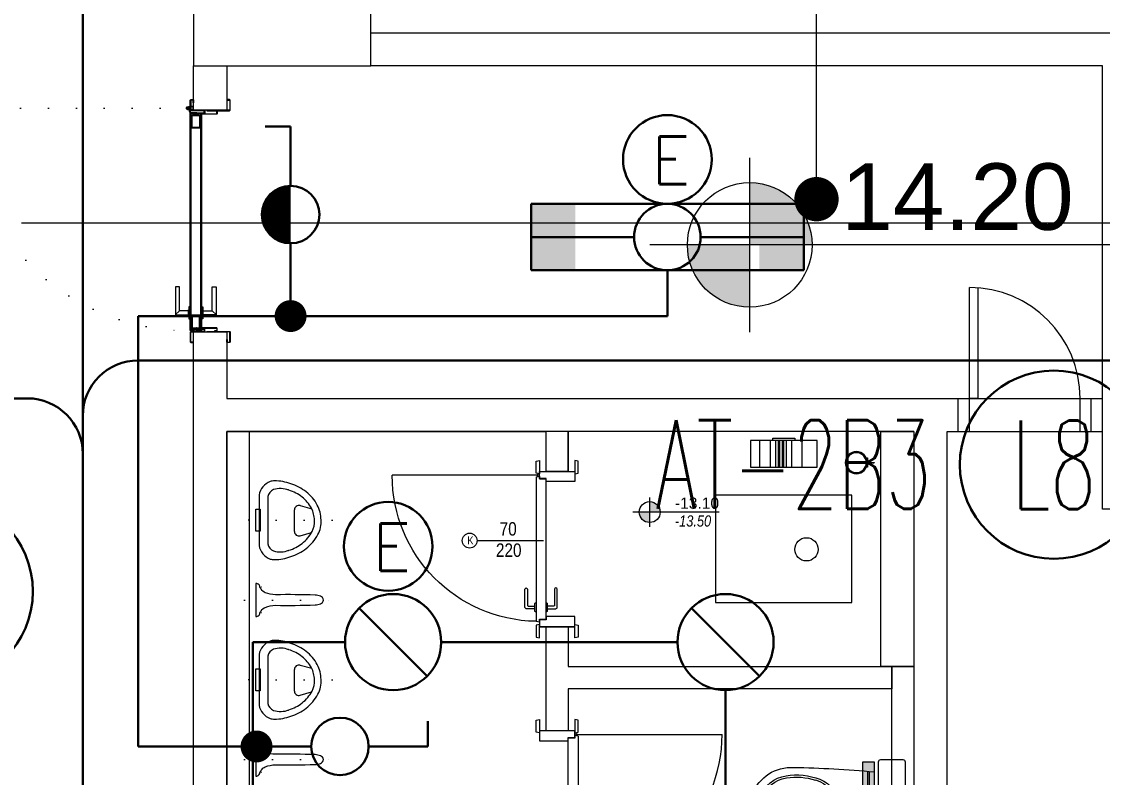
# Model space of a CAD drawing. Header units: metres. Extents: x -13316 to 152404, y -3899 to 30226.
# Drawn here: x 6302.4 to 6790, y 3199 to 3540 of the extents above; entities that cross this region are included whole.
import ezdxf
from ezdxf.enums import TextEntityAlignment as Align

# ---------------------------------------------------------------- set-up
doc = ezdxf.new("R2010")
doc.units = ezdxf.units.M
doc.header["$LTSCALE"] = 100
doc.header["$MEASUREMENT"] = 0
doc.linetypes.add('DOT2', pattern=[0.125, 0, -0.125])
doc.linetypes.add('HIDDEN', pattern=[0.375, 0.25, -0.125])
doc.layers.get('0').update_dxf_attribs({"color": 9, "lineweight": 9})
for name, color, linetype, lineweight in [('00', 9, 'Continuous', 9), ('01', 9, 'Continuous', 9), ('05', 9, 'Continuous', 9), ('06B', 9, 'Continuous', 9), ('10', 9, 'Continuous', 9), ('20', 9, 'DOT2', 9), ('21', 9, 'Continuous', 9), ('21_mahal200', 9, 'Continuous', 9), ('E-1x18W PL DOWNLIGHT ARMATÜR (GÖMME)', 7, 'Continuous', 30), ('E-2x36 W SIVAÜSTÜ FLUORESAN ARMATÜR (ETANŞ)', 7, 'Continuous', 30), ('E-ACİL AYDINLATMA KİTİ', 7, 'Continuous', 30), ('E-ANAHTAR', 7, 'Continuous', 30), ('E-ANAHTAR (ETANŞ)', 7, 'Continuous', 30), ('E-KABLO', 7, 'Continuous', 30), ('E-LINYE', 7, 'Continuous', 30), ('Kapı', 204, 'Continuous', 9), ('KARA SIVA', 4, 'Continuous', 9), ('TEFRİŞ', 9, 'Continuous', 9)]:
    doc.layers.add(name, color=color, linetype=linetype, lineweight=lineweight)
doc.styles.add('Arial', font='arial.ttf', dxfattribs={"height": 2.5})
doc.styles.add('E-YAZI', font='txttw.shx')
doc.styles.add('MuuM_TEXT-ITALIC', font='ARIALNI.TTF')
doc.styles.add('MuuM_TEXT-STANDART', font='ARIALN.TTF')
doc.dimstyles.new('MuuM_DIM200', dxfattribs={"dimscale": 20, "dimtxt": 2, "dimasz": 1, "dimexe": 1, "dimexo": 1, "dimgap": 1, "dimtad": 1, "dimdec": 1, "dimrnd": 0.5, "dimdsep": 46, "dimtxsty": 'MuuM_TEXT-STANDART', "dimblk": 'ARCHTICK', "dimcen": 0, "dimdle": 0.15, "dimclrd": 256, "dimclre": 256, "dimclrt": 256, "dimadec": 0, "dimazin": 0, "dimtfac": 5, "dimtdec": 1, "dimtix": 1, "dimtmove": 2, "dimatfit": 3, "dimldrblk": 'DOT', "dimfxl": 3, "dimfxlon": 1, "dimtolj": 1, "dimlwd": -1, "dimlwe": -1, "dimarcsym": 0})

# ---------------------------------------------------------------- blocks, each defined once
blk = doc.blocks.new('100_1x18W PL DOWNLIGHT ARMATÜR (GÖMME)')
at = {"layer": 'E-1x18W PL DOWNLIGHT ARMATÜR (GÖMME)', "color": 7}
blk.add_line((-1.095, -1.095), (1.095, 1.095), dxfattribs=at)
at = {"layer": 'E-1x18W PL DOWNLIGHT ARMATÜR (GÖMME)', "color": 4}
blk.add_ellipse((0, 0), major_axis=(-1.549, 0), ratio=1, start_param=3.1418, end_param=9.424985, dxfattribs=at)
blk = doc.blocks.new('100_ANAHTAR (ETANŞ)')
at = {"layer": 'E-ANAHTAR (ETANŞ)', "color": 4}
for p, q in [((0, 5.345), (-0.714, 5.345)), ((0, 3.673), (0, 5.345)), ((0, 2.053), (0, 0))]:
    blk.add_line(p, q, dxfattribs=at)
at = {"layer": 'E-ANAHTAR (ETANŞ)', "color": 4, "const_width": 0.81}
blk.add_lwpolyline([(0, 3.268, 0.414214), (-0.405, 2.863, 0.414214), (0, 2.458, 0.414214)], format="xyb", dxfattribs=at)
at = {"layer": 'E-ANAHTAR (ETANŞ)', "color": 4}
blk.add_circle((0, 2.863), 0.81, dxfattribs=at)
blk = doc.blocks.new('100_2x36 W SIVAÜSTÜ FLUORESAN ARMATÜR (ETANŞ)')
at = {"layer": 'E-2x36 W SIVAÜSTÜ FLUORESAN ARMATÜR (ETANŞ)', "color": 4}
for p, q in [((-6.15, 1.5), (6.15, 1.5)), ((-6.15, 1.5), (-6.15, -1.5)), ((6.15, 1.5), (6.15, -1.5)), ((-1.5, 0), (-6.15, 0)), ((1.5, 0), (6.15, 0)), ((-6.15, -1.5), (6.15, -1.5))]:
    blk.add_line(p, q, dxfattribs=at)
blk.add_circle((0, 0), 1.5, dxfattribs=at)
for points in [[(-4.15, 1.5), (-4.15, -1.5), (-6.15, 1.5), (-6.15, -1.5)], [(4.15, 1.5), (4.15, -1.5), (6.15, 1.5), (6.15, -1.5)]]:
    blk.add_solid(points, dxfattribs=at)
blk = doc.blocks.new('100_ACİL AYDINLATMA KİTİ')
at = {"layer": 'E-ACİL AYDINLATMA KİTİ', "color": 3}
blk.add_circle((0, 0), 1.251, dxfattribs=at)
at = {"layer": 'E-ACİL AYDINLATMA KİTİ', "color": 3, "style": 'E-YAZI'}
blk.add_text('E', height=1.34, dxfattribs=at).set_placement((-0.448, -0.694))
blk = doc.blocks.new('100_ANAHTAR')
at = {"layer": 'E-ANAHTAR', "color": 4}
for p, q in [((0, 5.345), (-0.714, 5.345)), ((0, 3.673), (0, 5.345)), ((0, 2.053), (0, 0))]:
    blk.add_line(p, q, dxfattribs=at)
blk.add_circle((0, 2.863), 0.81, dxfattribs=at)
blk = doc.blocks.new('p-kolon_80x80')
blk.add_lwpolyline([(-40, -40), (40, -40), (40, 40), (-40, 40)], close=True)
blk = doc.blocks.new('2.bod.sitatik')
at = {"layer": '01'}
blk.add_blockref('p-kolon_80x80', (6100, -5390), dxfattribs=at)
blk = doc.blocks.new('gr-p-barel kilitli kapı kolu')
at = {"flags": 128}
for points in [[(-0.9, 0.8), (-0.9, 4.9), (-11.7, 4.9), (-11.7, 6.7), (0.9, 6.7), (0.9, 0.8)], [(-0.8, 5), (0.8, 6.6)]]:
    blk.add_lwpolyline(points, dxfattribs=at)
blk.add_lwpolyline([(-2.75, 0), (-2.75, 0.7), (2.75, 0.7), (2.75, 0)])
blk.add_lwpolyline([(-1.3, 0.7), (1.3, 0.7), (1.3, 0.8), (-1.3, 0.8)], close=True)
blk = doc.blocks.new('prf-scr2')
at = {"linetype": 'DOT2', "ltscale": 10}
blk.add_line((0, 0.19), (0, -1.06), dxfattribs=at)
for p, q in [((0.09, -0.24), (-0.09, -0.2)), ((-0.09, -0.24), (0.09, -0.28)), ((0.09, -0.32), (-0.09, -0.28)), ((-0.09, -0.32), (0.09, -0.36)), ((0.09, -0.4), (-0.09, -0.36)), ((-0.09, -0.4), (0.09, -0.44)), ((0.09, -0.48), (-0.09, -0.44)), ((-0.09, -0.48), (0.09, -0.52)), ((0.09, -0.56), (-0.09, -0.52)), ((-0.09, -0.56), (0.09, -0.6)), ((0.09, -0.64), (-0.09, -0.6)), ((-0.09, -0.64), (0.09, -0.68)), ((0.09, -0.72), (-0.09, -0.68)), ((-0.09, -0.72), (0.09, -0.76)), ((0.06, -0.84), (-0.08, -0.76)), ((-0.07, -0.8), (0.06, -0.84)), ((0.09, -0.17), (0, -0.15)), ((0, -0.18), (0.09, -0.2))]:
    blk.add_line(p, q)
blk.add_lwpolyline([(0.23, 0), (-0.23, 0), (-0.23, -0.01), (-0.12, -0.14), (0.12, -0.14), (0.23, -0.01), (0.23, 0)], close=True)
for points in [[(0.23, -0.01), (-0.23, -0.01)], [(-0.09, -0.14), (-0.09, -0.2), (-0.12, -0.22), (-0.12, -0.23), (-0.09, -0.24), (-0.09, -0.28), (-0.12, -0.3), (-0.12, -0.31), (-0.09, -0.32), (-0.09, -0.36), (-0.12, -0.38), (-0.12, -0.39), (-0.09, -0.4), (-0.09, -0.44), (-0.12, -0.46), (-0.12, -0.46), (-0.09, -0.48), (-0.09, -0.52), (-0.12, -0.54), (-0.12, -0.54), (-0.09, -0.56), (-0.09, -0.6), (-0.12, -0.62), (-0.12, -0.62), (-0.09, -0.64), (-0.09, -0.68), (-0.12, -0.69), (-0.12, -0.7), (-0.09, -0.72), (-0.09, -0.73), (-0.08, -0.76), (-0.1, -0.77), (-0.1, -0.78), (-0.07, -0.8), (-0.01, -0.94), (0, -0.95), (0.01, -0.94), (0.08, -0.76), (0.09, -0.76), (0.12, -0.74), (0.12, -0.73), (0.09, -0.72), (0.09, -0.68), (0.12, -0.66), (0.12, -0.66), (0.09, -0.64), (0.09, -0.6), (0.12, -0.58), (0.12, -0.58), (0.09, -0.56), (0.09, -0.52), (0.12, -0.5), (0.12, -0.5), (0.09, -0.48), (0.09, -0.44), (0.12, -0.43), (0.12, -0.42), (0.09, -0.4), (0.09, -0.36), (0.12, -0.35), (0.12, -0.34), (0.09, -0.32), (0.09, -0.28), (0.12, -0.27), (0.12, -0.26), (0.09, -0.24), (0.09, -0.2), (0.12, -0.19), (0.12, -0.18), (0.09, -0.17), (0.09, -0.14)]]:
    blk.add_lwpolyline(points)
blk = doc.blocks.new('K-SAC-01')
at = {"layer": '10'}
for points in [[(-4.6, 16.2, -0.414214), (-4.5, 16.3), (-0.1, 16.3, -0.414214), (0, 16.2), (0, 5.9), (0.2, 5.9), (0.2, 16.2, 0.414214), (-0.1, 16.5), (-4.5, 16.5, 0.414214), (-4.8, 16.2), (-4.8, 15.3, 0.414214), (-4.5, 15), (-3.4, 15), (-3.4, 15.2), (-4.5, 15.2, -0.414214), (-4.6, 15.3)], [(104.6, 16.2, 0.414214), (104.5, 16.3), (100.1, 16.3, 0.414214), (100, 16.2), (100, 5.9), (99.8, 5.9), (99.8, 16.2, -0.414214), (100.1, 16.5), (104.5, 16.5, -0.414214), (104.8, 16.2), (104.8, 15.3, -0.414214), (104.5, 15), (103.4, 15), (103.4, 15.2), (104.5, 15.2, 0.414214), (104.6, 15.3)], [(0.2, 10.3, -0.414214), (0.5, 10.6), (1.5, 10.6, -0.414214), (1.8, 10.3), (1.8, 3.9, -0.414214), (1.5, 3.6, -0.414214), (1.2, 3.9), (1.2, 4.8), (0.2, 4.8), (0.2, -1.2, -0.414214), (-0.1, -1.5), (-4.5, -1.5, -0.414214), (-4.8, -1.2), (-4.8, -0.3, -0.414214), (-4.5, 0), (-3.4, 0), (-3.4, -0.2), (-4.5, -0.2, 0.414214), (-4.6, -0.3), (-4.6, -1.2, 0.414214), (-4.5, -1.3), (-0.1, -1.3, 0.414214), (0, -1.2), (0, 5), (1.4, 5), (1.4, 3.9, 0.414214), (1.5, 3.8, 0.414214), (1.6, 3.9), (1.6, 10.3, 0.414214), (1.5, 10.4), (0.5, 10.4, 0.414214), (0.4, 10.3), (0.4, 9.4), (0.2, 9.4)], [(99.8, 10.3, 0.414214), (99.5, 10.6), (98.5, 10.6, 0.414214), (98.2, 10.3), (98.2, 3.9, 0.414214), (98.5, 3.6, 0.414214), (98.8, 3.9), (98.8, 4.8), (99.8, 4.8), (99.8, -1.2, 0.414214), (100.1, -1.5), (104.5, -1.5, 0.414214), (104.8, -1.2), (104.8, -0.3, 0.414214), (104.5, 0), (103.4, 0), (103.4, -0.2), (104.5, -0.2, -0.414214), (104.6, -0.3), (104.6, -1.2, -0.414214), (104.5, -1.3), (100.1, -1.3, -0.414214), (100, -1.2), (100, 5), (98.6, 5), (98.6, 3.9, -0.414214), (98.5, 3.8, -0.414214), (98.4, 3.9), (98.4, 10.3, -0.414214), (98.5, 10.4), (99.5, 10.4, -0.414214), (99.6, 10.3), (99.6, 9.4), (99.8, 9.4)], [(-0.38, -2.01), (1, -1.37), (1, 1.5), (1.2, 1.5), (1.2, -1.5), (-0.27, -2.18, -14.796002)]]:
    blk.add_lwpolyline(points, format="xyb", close=True, dxfattribs=at)
for points in [[(98.8, 0.15), (98.8, 2.15), (99.1, 2.15), (99.1, 3.19), (1.5, 3.19), (1.5, 2.15), (1.8, 2.15), (1.8, 0.15), (1.5, 0.15), (1.5, 1.85), (1.2, 1.85), (1.2, 3.49), (99.4, 3.49), (99.4, 1.85), (99.1, 1.85), (99.1, 0.15)], [(98.8, 2.15), (98.8, 0.15), (99.4, 0.15), (99.4, -1.5), (1.2, -1.5), (1.2, 0.15), (1.8, 0.15), (1.8, 2.15), (2.1, 2.15), (2.1, -0.15), (1.5, -0.15), (1.5, -1.2), (99.1, -1.2), (99.1, -0.15), (98.5, -0.15), (98.5, 2.15), (98.8, 2.15)]]:
    blk.add_lwpolyline(points, dxfattribs=at)
for points in [[(2.1, 3), (8.1, 3), (8.1, -1), (2.1, -1)], [(2.4, 2.7), (7.8, 2.7), (7.8, -0.7), (2.4, -0.7)], [(98.5, 3), (92.5, 3), (92.5, -1), (98.5, -1)], [(98.2, 2.7), (92.8, 2.7), (92.8, -0.7), (98.2, -0.7)]]:
    blk.add_lwpolyline(points, close=True, dxfattribs=at)
blk.add_circle((-0.95, -2.5), 0.55, dxfattribs=at)
at = {"layer": '20', "linetype": 'HIDDEN'}
for points in [[(-0.2, -1.3), (-0.2, 0), (-1.7, 0), (-1.7, -1.3)], [(-0.4, -1.99), (-0.4, -0.2), (-1.5, -0.2), (-1.5, -1.99)]]:
    blk.add_lwpolyline(points, dxfattribs=at)
at = {"layer": '20'}
blk.add_lwpolyline([(-0.95, -2.5), (-0.95, -102.85)], dxfattribs=at)
blk.add_arc((-0.95, -2.5), 100.35, 270, 1.5131, dxfattribs=at)
at = {"layer": '06B'}
blk.add_blockref('gr-p-barel kilitli kapı kolu', (91.4, 3.51), dxfattribs=at)
at = {"layer": '06B', "xscale": -1, "rotation": 180}
blk.add_blockref('gr-p-barel kilitli kapı kolu', (91.4, -1.51), dxfattribs=at)
at = {"layer": '10', "xscale": -1, "rotation": 90}
blk.add_blockref('prf-scr2', (1.5, 1), dxfattribs=at)
at = {"layer": '10', "rotation": 270}
blk.add_blockref('prf-scr2', (99.1, 1.22), dxfattribs=at)
blk = doc.blocks.new('0_elevationtarget-p-bk')
h = blk.add_hatch(color=250)
h.paths.add_polyline_path([(1.875, 0, 0.414214), (0, 1.875), (0, 0)])
h.paths.add_polyline_path([(0, 0), (-1.875, 0, 0.414214), (0, -1.875)])
blk.add_line((0, -2.625), (0, 2.625))
blk.add_lwpolyline([(12.453, 0), (-3, 0)])
blk.add_circle((0, 0), 1.875)
at = {"style": 'Arial'}
blk.add_attdef('BITMISKOT', text='', height=2, dxfattribs=at).set_placement((4.5, 0), align=Align.BOTTOM_LEFT)
at = {"style": 'MuuM_TEXT-ITALIC'}
blk.add_attdef('FINISHINGFLOORLEVEL', text='', height=2, dxfattribs=at).set_placement((4.5, -0.592), align=Align.TOP_LEFT)
blk = doc.blocks.new('_ArchTick')
at = {"color": 0, "linetype": 'ByBlock', "const_width": 0.15}
blk.add_lwpolyline([(-0.5, -0.5), (0.5, 0.5)], dxfattribs=at)
blk = doc.blocks.new('_Dot')
at = {"color": 0, "linetype": 'ByBlock', "lineweight": -2}
blk.add_line((-0.5, 0), (-1, 0), dxfattribs=at)
at = {"color": 0, "linetype": 'ByBlock', "const_width": 0.5}
blk.add_lwpolyline([(-0.25, 0, 1), (0.25, 0, 1)], format="xyb", close=True, dxfattribs=at)
blk = doc.blocks.new('ttttttttttttt')
for points in [[(3983.49, -30733.6), (3983.49, -30748.6)], [(3988.49, -30733.6), (3983.49, -30733.6)], [(3988.49, -30733.6), (3988.49, -30748.6)], [(4043.49, -30733.6), (4038.49, -30733.6)], [(4038.49, -30733.6), (4038.49, -30748.6)], [(4043.49, -30733.6), (4043.49, -30748.6)], [(3988.49, -30748.6), (3983.49, -30748.6)], [(4034.49, -30748.6), (3988.49, -30748.6)], [(4034.49, -30748.6), (4034.49, -30798.6)], [(4034.49, -30748.6), (4038.49, -30748.6)], [(4043.49, -30748.6), (4038.49, -30748.6)], [(4038.49, -30748.6), (4038.49, -30798.6)]]:
    blk.add_lwpolyline(points)
blk.add_arc((4038.49, -30748.6), 50, 180, 270)
blk = doc.blocks.new('p-klozet üstü kağıt dispenser')
blk.add_hatch(color=255).paths.add_polyline_path([(0, 5.56), (0, 45.41), (-5, 45.41), (-5, 5.56)])
blk.add_lwpolyline([(0, 5.56), (0, 45.41), (-5, 45.41), (-5, 5.56)], close=True)
blk = doc.blocks.new('san-klo-06-p')
for p, q in [((0, -2), (-15.5, -2)), ((0, -2.8), (-15.5, -2.8)), ((0, -2), (15.5, -2)), ((0, -2.8), (15.5, -2.8)), ((-4.16, -28.43), (-3.91, -36.92)), ((0, -25.35), (-1.16, -25.35)), ((0, -25.35), (1.16, -25.35)), ((4.16, -28.43), (3.91, -36.92)), ((0, -40.31), (-0.41, -40.31)), ((-0.41, -40.31), (0, -40.31)), ((0.41, -40.31), (0, -40.31)), ((0, -40.31), (0.41, -40.31))]:
    blk.add_line(p, q)
at = {"linetype": 'DOT2'}
for p, q in [((-6.49, -12), (-8.95, -12)), ((-7.75, -10.91), (-7.75, -12)), ((-7.75, -13.09), (-7.75, -12)), ((6.49, -12), (8.95, -12)), ((7.75, -10.91), (7.75, -12)), ((7.75, -13.09), (7.75, -12))]:
    blk.add_line(p, q, dxfattribs=at)
for points in [[(-20, 2.02), (20, 2.02, 0.414214), (21, 3.02), (21, 13.02, 0.414214), (20, 14.02), (-20, 14.02, 0.414214), (-21, 13.02), (-21, 3.02, 0.414214)], [(-15.5, 0, 0.018163), (-17.47, -36.26, 0.320529), (-5.63, -54.91, 0.096396), (0, -56, 0.096396), (5.62, -54.91, 0.320529), (17.47, -36.26, 0.018163), (15.5, 0)]]:
    blk.add_lwpolyline(points, format="xyb", close=True)
for points in [[(-9.5, 2.02), (-9.5, -2.98), (-8.5, -2.98), (-8.5, 2.02)], [(8.5, 2.02), (8.5, -2.98), (9.5, -2.98), (9.5, 2.02)]]:
    blk.add_lwpolyline(points, dxfattribs=at)
blk.add_lwpolyline([(-5, 0), (-5, 2), (5, 2), (5, 0)], close=True, dxfattribs=at)
for centre, radius, start, end in [((-7.75, -12), 0.75, 0, 180), ((-7.75, -12), 0.75, 180, 0), ((7.75, -12), 0.75, 0, 180), ((7.75, -12), 0.75, 180, 0), ((0, -29), 13, 90, 159.4201), ((-1.09, -28.95), 11, 84.3176, 166.8067), ((0, -29), 13, 20.5799, 90), ((1.09, -28.95), 11, 13.1933, 95.6824), ((15.92, -34.98), 30, 159.4201, 189.1281), ((15.92, -34.98), 29, 162.8727, 189.1281), ((-1.16, -28.35), 3, 90, 181.707), ((1.16, -28.35), 3, 358.293, 90), ((-15.92, -34.98), 29, 350.8719, 17.1273), ((-15.92, -34.98), 30, 350.8719, 20.5799), ((-0.41, -36.81), 3.5, 181.707, 270), ((0.41, -36.81), 3.5, 270, 358.293), ((1.5, -37.29), 15.4, 189.1281, 247.9757), ((1.5, -37.29), 14.4, 189.1281, 247.9757), ((-1.5, -37.29), 14.4, 292.0243, 350.8719), ((-1.5, -37.29), 15.4, 292.0243, 350.8719), ((0, -41), 11.4, 247.9757, 270), ((0, -41), 10.4, 247.9757, 270), ((0, -41), 10.4, 270, 292.0243), ((0, -41), 11.4, 270, 292.0243)]:
    blk.add_arc(centre, radius, start, end)
at = {"layer": '05', "rotation": 270}
blk.add_blockref('p-klozet üstü kağıt dispenser', (-25.41, -5.01), dxfattribs=at)
blk = doc.blocks.new('San-p-uripart')
at = {"linetype": 'DOT2'}
for p, q in [((0, 5), (0, -40.5)), ((-5.77, -2.73), (-5.77, 3.35)), ((5.77, -2.73), (5.77, 3.35))]:
    blk.add_line(p, q, dxfattribs=at)
blk.add_lwpolyline([(0, 0), (-7.5, 0, 0.335863), (-6.29, -1.8, -0.061447), (-4.83, -2.51, -0.147975), (-3.31, -4.31, -0.105673), (-2.38, -8.95, 0.01101), (-2.23, -26.78, 0.044983), (-1.74, -29.26, 0.284409), (0, -30.59, 0.284409), (1.74, -29.26, 0.044983), (2.23, -26.78, 0.01101), (2.38, -8.95, -0.105673), (3.31, -4.31, -0.147975), (4.83, -2.51, -0.061447), (6.29, -1.8, 0.335863), (7.5, 0)], format="xyb", close=True)
blk = doc.blocks.new('v-k-pisuar01-p-s')
at = {"linetype": 'DOT2'}
blk.add_line((0, -33), (0, 5), dxfattribs=at)
for p, q in [((-6.98, -18.56), (-5.47, -23.73)), ((-5.07, -16), (4.66, -16)), ((6.59, -18.52), (5.19, -23.78))]:
    blk.add_line(p, q)
for points in [[(11.42, 0), (-11.42, 0, 0.252384), (-17.51, -5, 0.055826), (-17.74, -7, 0.088182), (-16.42, -14.39, 0.087476), (-12.79, -21.28, 0.105521), (-6.48, -26.6, 0.141396), (0.13, -28, 0.121036), (6.87, -26.29, 0.105521), (12.81, -21.28, 0.087476), (16.45, -14.39, 0.088182), (17.76, -7, 0.066704), (17.51, -5, 0.252384), (11.42, 0)], [(13.57, -13.47, 0.172375), (13.81, -6.52, 0.252384), (10.66, -3.93), (-10.66, -3.93, 0.252384), (-13.81, -6.52, 0.172375), (-13.57, -13.47, 0.087476), (-10.42, -19.44, 0.105521), (-5.06, -23.95, 0.144004), (0.01, -25, 0.123151), (5.45, -23.64, 0.105521), (10.44, -19.44, 0.087476), (13.59, -13.47)]]:
    blk.add_lwpolyline(points, format="xyb")
blk.add_lwpolyline([(-5, -0.5), (-5, 1.5), (5, 1.5), (5, -0.5)], close=True)
for centre, radius, start, end in [((1.16, -7.48), 15.9, 200.6506, 202.1301), ((-1.14, -7.48), 15.9, 337.8699, 339.3494), ((-5.07, -18), 2, 90, 196.3895), ((4.66, -18), 2, 345.0686, 90)]:
    blk.add_arc(centre, radius, start, end)
blk = doc.blocks.new('p-t.kağıtlığı')
at = {"layer": 'TEFRİŞ'}
h = blk.add_hatch(dxfattribs=at)
h.set_pattern_fill('CYL', color=256, scale=30, angle=-90, style=0)
h.set_pattern_definition([(270, (-14.4, 13), (30, 7e-15), []), (270, (-13.8, 13), (30, 7e-15), []), (270, (-12.6, 13), (30, 7e-15), []), (270, (-10.2, 13), (30, 7e-15), []), (270, (-5.4, 13), (30, 7e-15), []), (270, (5.4, 13), (30, 7e-15), []), (270, (10.2, 13), (30, 7e-15), []), (270, (12.6, 13), (30, 7e-15), []), (270, (13.8, 13), (30, 7e-15), []), (270, (14.4, 13), (30, 7e-15), [])])
h.paths.add_polyline_path([(-15, 1), (15, 1), (15, 13), (-15, 13)])
for points in [[(-15, 1), (15, 1), (15, 13), (-15, 13)], [(5, 1), (5, 0), (-5, 0), (-5, 1)]]:
    blk.add_lwpolyline(points, close=True, dxfattribs=at)
blk = doc.blocks.new('RREERGERGBBBB')
at = {"layer": 'TEFRİŞ'}
blk.add_hatch(color=256, dxfattribs=at).paths.add_polyline_path([(-24564.21, -5806.63), (-24567.21, -5806.63), (-24567.21, -5804.63), (-24567.41, -5804.63), (-24567.41, -5806.63), (-24568.41, -5806.63), (-24568.41, -5806.83), (-24567.41, -5806.83), (-24567.41, -5808.83), (-24567.21, -5808.83), (-24567.21, -5806.83), (-24564.21, -5806.83)])
for points in [[(-24564.21, -5806.63), (-24567.21, -5806.63), (-24567.21, -5804.63), (-24567.41, -5804.63), (-24567.41, -5806.63), (-24568.41, -5806.63), (-24568.41, -5806.83), (-24567.41, -5806.83), (-24567.41, -5808.83), (-24567.21, -5808.83), (-24567.21, -5806.83), (-24564.21, -5806.83), (-24564.21, -5806.63)], [(-24567.21, -5806.71), (-24564.21, -5806.71)]]:
    blk.add_lwpolyline(points, dxfattribs=at)
for radius in [5, 4.5]:
    blk.add_circle((-24572.21, -5806.71), radius, dxfattribs=at)
blk = doc.blocks.new('dsfsdfsdfsdfsdfsdf')
at = {"layer": 'Kapı'}
for p, q in [((23771.45, -2062.35), (23755.45, -2062.35)), ((23771.45, -2065.62, 0.66), (23768.45, -2065.62, 0.66)), ((23768.45, -2129.02, 0.66), (23768.45, -2066.82, 0.66)), ((23772.95, -2064.72, 0.66), (23771.45, -2064.42, 0.66)), ((23771.45, -2064.42, 0.66), (23771.45, -2065.62, 0.66)), ((23771.95, -2064.01, 0.66), (23837.87, -2064.01, 0.66)), ((23772.95, -2064.72, 0.66), (23772.95, -2129.92, 0.66)), ((23771.45, -2129.02, 0.66), (23768.45, -2129.02, 0.66)), ((23771.45, -2130.22, 0.66), (23771.45, -2129.02, 0.66)), ((23772.95, -2129.92, 0.66), (23771.45, -2130.22, 0.66)), ((23771.45, -2132.35), (23755.45, -2132.35))]:
    blk.add_line(p, q, dxfattribs=at)
at = {"layer": 'Kapı', "elevation": 0.66}
for points in [[(23753.95, -2057.62), (23755.45, -2057.32), (23755.45, -2063.32), (23753.95, -2063.02), (23753.95, -2057.62)], [(23772.95, -2057.62), (23771.45, -2057.32), (23771.45, -2063.32), (23772.95, -2063.02), (23772.95, -2057.62)], [(23753.95, -2137.02), (23755.45, -2137.32), (23755.45, -2131.32), (23753.95, -2131.62), (23753.95, -2137.02)], [(23772.95, -2137.02), (23771.45, -2137.32), (23771.45, -2131.32), (23772.95, -2131.62), (23772.95, -2137.02)]]:
    blk.add_lwpolyline(points, dxfattribs=at)
for points in [[(23771.45, -2062.32), (23755.45, -2062.32), (23755.45, -2066.82), (23768.45, -2066.82), (23768.45, -2065.42), (23771.45, -2065.42)], [(23771.45, -2132.32), (23755.45, -2132.32), (23755.45, -2127.82), (23768.45, -2127.82), (23768.45, -2129.22), (23771.45, -2129.22)]]:
    blk.add_lwpolyline(points, close=True, dxfattribs=at)
for points in [[(23767.95, -2124.22), (23764.05, -2124.22, -0.414214), (23763.45, -2123.62), (23763.45, -2115.47, -1), (23764.65, -2115.47), (23764.65, -2122.77, 0.414214), (23764.9, -2123.02), (23767.95, -2123.02)], [(23773.45, -2124.22), (23777.35, -2124.22, 0.414214), (23777.95, -2123.62), (23777.95, -2115.47, 1), (23776.75, -2115.47), (23776.75, -2122.77, -0.414214), (23776.5, -2123.02), (23773.45, -2123.02)], [(23768.45, -2121.62), (23768.2, -2121.62, 0.414214), (23767.95, -2121.87), (23767.95, -2125.37, 0.414214), (23768.2, -2125.62), (23768.45, -2125.62)], [(23772.95, -2125.62), (23773.2, -2125.62, 0.414214), (23773.45, -2125.37), (23773.45, -2121.87, 0.414214), (23773.2, -2121.62), (23772.95, -2121.62)]]:
    blk.add_lwpolyline(points, format="xyb", dxfattribs=at)
at = {"layer": 'Kapı'}
blk.add_circle((23771.95, -2064.01, 0.66), 0.5, dxfattribs=at)
blk.add_arc((23771.95, -2064.01, 0.66), 65.92, 270.8676, 0, dxfattribs=at)
blk = doc.blocks.new('fgvdfgdffffffffffffffffffffffffffffffff')
at = {"layer": 'Kapı'}
blk.add_lwpolyline([(23435.64, -2228), (23465.62, -2228)], dxfattribs=at)
blk.add_circle((23432.28, -2228), 3.36, dxfattribs=at)
at = {"layer": 'Kapı', "attachment_point": 1, "style": 'MuuM_TEXT-STANDART'}
for s, insert, char_height, width in [('70', (23445.81, -2219.68), 6.048, 88.7957), ('K', (23431.25, -2226.1), 3.63, 53.2774), ('220', (23444.12, -2229.28), 6.048, 88.7957)]:
    blk.add_mtext(s, dxfattribs=dict(at, insert=insert, char_height=char_height, width=width))
blk = doc.blocks.new('tummmd')
at = {"layer": 'TEFRİŞ'}
blk.add_lwpolyline([(34554.68, 678.74), (34554.68, 630.24), (34616.18, 630.24), (34616.18, 678.74)], close=True, dxfattribs=at)
blk.add_circle((34595.68, 654.23), 5.25, dxfattribs=at)
blk = doc.blocks.new('2.bod.Mimari')
at = {"layer": '00'}
for points in [[(6505, -5430), (6485, -5430), (6485, -5630), (6470, -5630), (6470, -5430), (6140, -5430), (6140, -5415), (6505, -5415)], [(6075, -5430), (6075, -5450), (6060, -5450), (6060, -5430)], [(6060, -5705), (6060, -5550), (6075, -5550), (6075, -5580), (6470, -5580)], [(6385, -5595), (6075, -5595), (6075, -5705)], [(6075, -5877), (6075, -5829), (6135, -5829), (6135, -5819), (6075, -5819), (6075, -5595), (6219, -5595)], [(6075, -5819), (6075, -5595), (6085, -5595), (6085, -5819), (6090, -5819), (6075, -5819)], [(6229, -5595), (6229, -5613), (6219, -5613), (6219, -5595)], [(6229, -5613), (6229, -5595)], [(6370, -5701), (6370, -5595), (6385, -5595), (6385, -5701), (6370, -5701)], [(6385, -5595), (6385, -5595), (6385, -5985)], [(6470, -5980), (6400, -5980), (6400, -5595), (6400, -5595)], [(6400, -5595), (6470, -5595)], [(6229, -5613), (6219, -5613)], [(6375, -5701), (6375, -5711), (6229, -5711), (6229, -5729.97), (6219, -5729.97), (6219, -5683), (6229, -5683), (6229, -5701), (6375, -5701)], [(6385, -5701), (6385, -5829), (6375, -5829), (6375, -5701), (6385, -5701)], [(6400, -6000), (6075, -6000), (6075, -6035), (6060, -6035), (6060, -5705)], [(6075, -5705), (6075, -5705), (6075, -5985), (6385, -5985)]]:
    blk.add_lwpolyline(points, dxfattribs=at)
for name, p, rotation in [('K-SAC-01', (6060, -5450), 270), ('ttttttttttttt', (10448.49, -36328.6), 180)]:
    blk.add_blockref(name, p, dxfattribs=dict(rotation=rotation))
blk.add_blockref('tummmd', (-28259.18, -6302.36))
at = {"layer": '05', "rotation": 180}
blk.add_blockref('p-t.kağıtlığı', (6326.26, -5598), dxfattribs=at)
at = {"layer": '21'}
ref = blk.add_blockref('0_elevationtarget-p-bk', (6310.89, -5510.77), dxfattribs=dict(at, xscale=15, yscale=15, zscale=15))
ref.add_attrib('BITMISKOT', '-14.20', dxfattribs={"layer": '0', "height": 30, "style": 'Arial'}).set_placement((6338.21, -5512.96), align=Align.BOTTOM_LEFT)
at = {"layer": '21', "xscale": 2.52, "yscale": 2.52, "zscale": 2.52}
blk.add_blockref('0_elevationtarget-p-bk', (6265.78, -5631.31), dxfattribs=at).add_auto_attribs({'BITMISKOT': '-13.10', 'FINISHINGFLOORLEVEL': '-13.50'})
at = {"layer": 'KARA SIVA', "xscale": -1, "rotation": 180}
blk.add_blockref('RREERGERGBBBB', (30931.21, -11415.73), dxfattribs=at)
at = {"layer": 'KARA SIVA', "xscale": -1}
blk.add_blockref('dsfsdfsdfsdfsdfsdf', (29987.45, -3550.68, -0.66), dxfattribs=at)
at = {"layer": 'KARA SIVA'}
for name, p in [('fgvdfgdffffffffffffffffffffffffffffffff', (-17247.74, -3416.19)), ('dsfsdfsdfsdfsdfsdf', (-17539.45, -3667.65))]:
    blk.add_blockref(name, p, dxfattribs=at)
at = {"layer": 'TEFRİŞ', "rotation": 89.99999999999993}
for p in [(6089.5, -5635), (6089.5, -5707)]:
    blk.add_blockref('v-k-pisuar01-p-s', p, dxfattribs=at)
at = {"layer": 'TEFRİŞ', "linetype": 'ByBlock', "rotation": 89.99999999999993}
for p in [(6088, -5670.99), (6088, -5742.99)]:
    blk.add_blockref('San-p-uripart', p, dxfattribs=at)
at = {"layer": 'TEFRİŞ', "xscale": -1, "rotation": 270}
blk.add_blockref('san-klo-06-p', (6367, -5764), dxfattribs=at)
at = {"layer": '21_mahal200'}
for points in [[(6341.02, -5490.12), (6341.02, -5312.75)], [(6619.39, -5500.9), (5982.4, -5500.9)]]:
    blk.add_leader(points, dimstyle='MuuM_DIM200', override={"dimasz": 1, "dimfxl": 10}, dxfattribs=at)

msp = doc.modelspace()

# ---------------------------------------------------------------- linework, layer by layer
at = {"layer": 'E-KABLO', "color": 5}
for p, q in [((6330, 3600), (6330, 3362.13)), ((6845, 3387.13), (6355, 3387.13)), ((6330, 3362.13), (6330, 3345)), ((6330, 3345), (6330, 3225.68)), ((6330, 3243.15), (6330, 2900))]:
    msp.add_line(p, q, dxfattribs=at)
at = {"layer": 'E-KABLO', "color": 6}
for p, q in [((6593.74, 3427.78), (6593.74, 3407.13)), ((6355, 3212.93), (6355, 3407.13)), ((6423.76, 3407.13), (6355, 3407.13)), ((6423.76, 3407.13), (6593.74, 3407.13)), ((6448.32, 3260), (6406.7, 3260)), ((6406.7, 3260), (6406.7, 2925)), ((6491.68, 3260), (6598.3, 3260)), ((6619.99, 3135.44), (6619.99, 3238.32)), ((6406.7, 3212.93), (6355, 3212.93))]:
    msp.add_line(p, q, dxfattribs=at)
at = {"layer": 'E-KABLO', "color": 4}
msp.add_line((6207.88, 3370), (6305, 3370), dxfattribs=at)
at = {"layer": 'E-KABLO', "color": 4, "linetype": 'Continuous', "const_width": 7.2}
for points in [[(6420.16, 3407.13, 1), (6427.36, 3407.13, 1)], [(6411.98, 3212.93, 1), (6404.78, 3212.93, 1)]]:
    msp.add_lwpolyline(points, format="xyb", close=True, dxfattribs=at)
at = {"layer": 'E-KABLO', "color": 5}
msp.add_arc((6355, 3362.13), 25, 90, 180, dxfattribs=at)
at = {"layer": 'E-KABLO', "color": 4}
msp.add_arc((6305, 3345), 25, 0, 90, dxfattribs=at)
at = {"layer": 'E-LINYE', "color": 7, "linetype": 'Continuous'}
for centre in [(6768.11, 3340.07), (6265.02, 3282.9)]:
    msp.add_circle(centre, 42.44, dxfattribs=at)

# ---------------------------------------------------------------- block references
for name in ['2.bod.sitatik', '2.bod.Mimari']:
    msp.add_blockref(name, (320, 8950))
at = {"layer": 'E-1x18W PL DOWNLIGHT ARMATÜR (GÖMME)', "xscale": -14, "yscale": 14, "zscale": 14, "rotation": 180}
for p in [(6470, 3260), (6619.98, 3260)]:
    msp.add_blockref('100_1x18W PL DOWNLIGHT ARMATÜR (GÖMME)', p, dxfattribs=at)
at = {"layer": 'E-2x36 W SIVAÜSTÜ FLUORESAN ARMATÜR (ETANŞ)', "xscale": 10, "yscale": 10, "zscale": 10}
msp.add_blockref('100_2x36 W SIVAÜSTÜ FLUORESAN ARMATÜR (ETANŞ)', (6593.74, 3442.78), dxfattribs=at)
at = {"layer": 'E-ACİL AYDINLATMA KİTİ', "xscale": 16, "yscale": 16, "zscale": 16}
for p in [(6593.74, 3477.8), (6467.78, 3303.23)]:
    msp.add_blockref('100_ACİL AYDINLATMA KİTİ', p, dxfattribs=at)
at = {"layer": 'E-ANAHTAR', "xscale": 16, "yscale": 16, "zscale": 16, "rotation": 270}
msp.add_blockref('100_ANAHTAR', (6400.19, 3212.93), dxfattribs=at)
at = {"layer": 'E-ANAHTAR (ETANŞ)', "xscale": 16, "yscale": 16, "zscale": 16}
msp.add_blockref('100_ANAHTAR (ETANŞ)', (6423.76, 3407.13), dxfattribs=at)

# ---------------------------------------------------------------- texts
at = {"layer": 'E-LINYE', "color": 3, "linetype": 'Continuous', "style": 'E-YAZI', "width": 0.6}
for s, p in [('AT-2B3', (6650.61, 3340.11)), ('L8', (6768.11, 3340.07))]:
    msp.add_text(s, height=40, dxfattribs=at).set_placement(p, align=Align.MIDDLE_CENTER)

doc.saveas('drawing.dxf')
